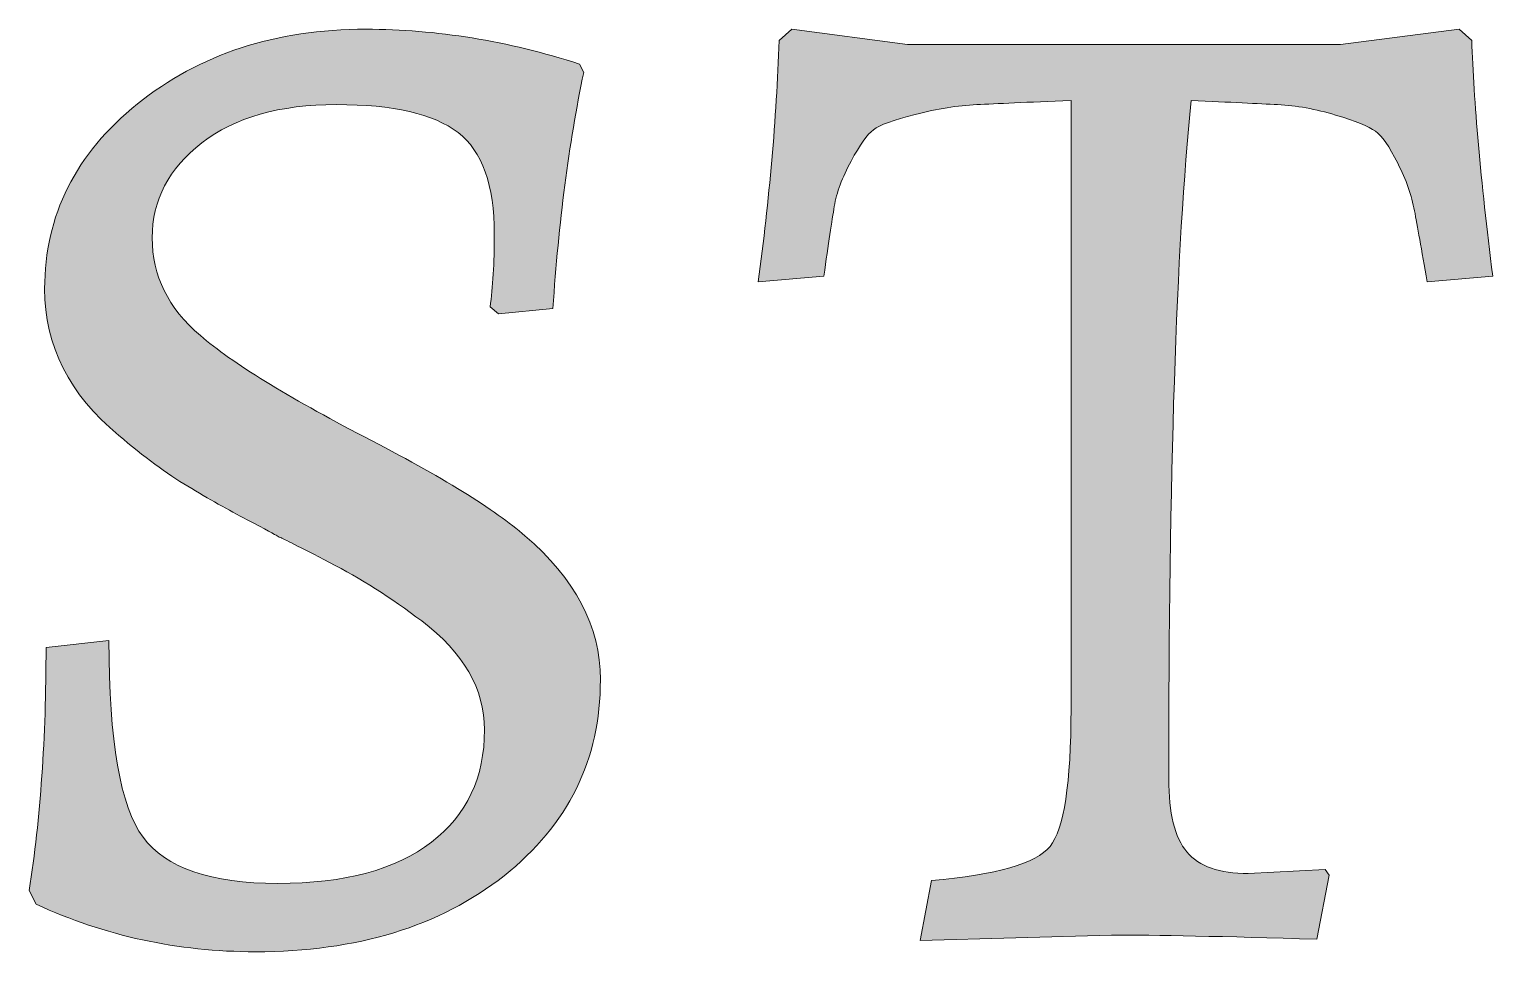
# Model space of a CAD drawing. Header units: inches. Extents: x 30.73 to 38.33, y -32.01 to -24.33.
# Drawn here: x 35.229 to 36.212, y -31.984 to -31.365 of the extents above; entities that cross this region are included whole.
import ezdxf

# ---------------------------------------------------------------- set-up
doc = ezdxf.new("R2010")
doc.units = ezdxf.units.IN
doc.header["$MEASUREMENT"] = 0
doc.layers.add('Layer 3', color=7, linetype='Continuous')

msp = doc.modelspace()

# ---------------------------------------------------------------- hatches: boundary and pattern name
at = {"layer": 'Layer 3', "true_color": 0xffffff}
h = msp.add_hatch(color=7, dxfattribs=at)
h.dxf.hatch_style = 2
edge = h.paths.add_edge_path()
edge.add_spline(control_points=[(35.38114, -31.98425), (35.35488, -31.98425), (35.32956, -31.9816), (35.30518, -31.97627), (35.28081, -31.97097), (35.25705, -31.96303), (35.23394, -31.95237), (35.23394, -31.95237), (35.22923, -31.94301), (35.22923, -31.94301), (35.23673, -31.89487), (35.2405, -31.8405), (35.2405, -31.77985), (35.2405, -31.77985), (35.28269, -31.77517), (35.28269, -31.77517), (35.28269, -31.84268), (35.29031, -31.88674), (35.30565, -31.90738), (35.32096, -31.92799), (35.35114, -31.93833), (35.39612, -31.93833), (35.44114, -31.93833), (35.47549, -31.92911), (35.49928, -31.91065), (35.52301, -31.89223), (35.5349, -31.86705), (35.5349, -31.83517), (35.5349, -31.80767), (35.52083, -31.78329), (35.49272, -31.76204), (35.47208, -31.74644), (35.45144, -31.73331), (35.43083, -31.72268), (35.41019, -31.71205), (35.39942, -31.70658), (35.39848, -31.70625), (35.39753, -31.70596), (35.39659, -31.70549), (35.39565, -31.70484), (35.39474, -31.70425), (35.38799, -31.70063), (35.37551, -31.69406), (35.363, -31.6875), (35.34973, -31.67999), (35.33565, -31.67157), (35.32158, -31.66312), (35.30612, -31.65173), (35.28925, -31.63733), (35.2561, -31.60984), (35.23956, -31.57704), (35.23956, -31.53888), (35.23956, -31.48952), (35.26032, -31.44812), (35.30191, -31.41465), (35.34346, -31.38124), (35.39456, -31.36451), (35.45521, -31.36451), (35.5027, -31.36451), (35.55051, -31.37231), (35.59864, -31.38795), (35.59864, -31.38795), (35.60147, -31.39357), (35.60147, -31.39357), (35.59145, -31.4417), (35.5846, -31.49452), (35.58083, -31.55202), (35.58083, -31.55202), (35.54426, -31.55578), (35.54426, -31.55578), (35.54426, -31.55578), (35.53864, -31.55108), (35.53864, -31.55108), (35.54052, -31.53794), (35.54146, -31.52172), (35.54146, -31.50232), (35.54146, -31.4692), (35.53334, -31.44638), (35.51709, -31.43387), (35.50081, -31.42139), (35.47363, -31.41512), (35.43551, -31.41512), (35.39739, -31.41512), (35.36721, -31.42374), (35.34504, -31.44091), (35.32285, -31.4581), (35.31175, -31.47936), (35.31175, -31.50467), (35.31175, -31.53), (35.32252, -31.55187), (35.3441, -31.5703), (35.36565, -31.58876), (35.40236, -31.61142), (35.45427, -31.63828), (35.50614, -31.66516), (35.54209, -31.68735), (35.56207, -31.70484), (35.59584, -31.7336), (35.61271, -31.76581), (35.61271, -31.80143), (35.61271, -31.85519), (35.59116, -31.89908), (35.54803, -31.93315), (35.5049, -31.96724), (35.44926, -31.98425), (35.38114, -31.98425)], knot_values=[0, 0, 0, 0, 1, 1, 1, 2, 2, 2, 3, 3, 3, 4, 4, 4, 5, 5, 5, 6, 6, 6, 7, 7, 7, 8, 8, 8, 9, 9, 9, 10, 10, 10, 11, 11, 11, 12, 12, 12, 13, 13, 13, 14, 14, 14, 15, 15, 15, 16, 16, 16, 17, 17, 17, 18, 18, 18, 19, 19, 19, 20, 20, 20, 21, 21, 21, 22, 22, 22, 23, 23, 23, 24, 24, 24, 25, 25, 25, 26, 26, 26, 27, 27, 27, 28, 28, 28, 29, 29, 29, 30, 30, 30, 31, 31, 31, 32, 32, 32, 33, 33, 33, 34, 34, 34, 35, 35, 35, 35], degree=3, periodic=1)
h = msp.add_hatch(color=7, dxfattribs=at)
h.dxf.hatch_style = 2
edge = h.paths.add_edge_path()
edge.add_spline(control_points=[(35.92869, -31.82113), (35.92869, -31.82113), (35.92869, -31.41232), (35.92869, -31.41232), (35.89928, -31.41359), (35.8782, -31.4145), (35.86539, -31.41512), (35.85256, -31.41577), (35.83881, -31.41795), (35.82415, -31.42169), (35.80943, -31.42546), (35.80007, -31.4289), (35.796, -31.43202), (35.79194, -31.43514), (35.78693, -31.44217), (35.78102, -31.4531), (35.77504, -31.46405), (35.77131, -31.47421), (35.76975, -31.48357), (35.76818, -31.49296), (35.76583, -31.50859), (35.76271, -31.53047), (35.76271, -31.53047), (35.71866, -31.53421), (35.71866, -31.53421), (35.72614, -31.47921), (35.73086, -31.42513), (35.73271, -31.37199), (35.73271, -31.37199), (35.74116, -31.36451), (35.74116, -31.36451), (35.74116, -31.36451), (35.81897, -31.37482), (35.81897, -31.37482), (35.81897, -31.37482), (36.10963, -31.37482), (36.10963, -31.37482), (36.10963, -31.37482), (36.18932, -31.36451), (36.18932, -31.36451), (36.18932, -31.36451), (36.19777, -31.37199), (36.19777, -31.37199), (36.19901, -31.41265), (36.20372, -31.46546), (36.21184, -31.53047), (36.21184, -31.53047), (36.16777, -31.53421), (36.16777, -31.53421), (36.164, -31.51233), (36.16121, -31.4964), (36.15932, -31.48639), (36.15746, -31.47639), (36.1537, -31.46576), (36.14808, -31.45451), (36.14245, -31.44327), (36.13745, -31.43608), (36.13306, -31.43296), (36.12871, -31.42984), (36.11978, -31.42625), (36.10636, -31.42216), (36.0929, -31.41809), (36.07995, -31.41577), (36.06744, -31.41512), (36.05493, -31.4145), (36.03556, -31.41359), (36.00933, -31.41232), (35.99932, -31.51233), (35.99431, -31.66424), (35.99431, -31.86799), (35.99431, -31.89113), (35.99838, -31.90753), (36.0065, -31.91722), (36.01463, -31.92691), (36.02837, -31.93176), (36.04774, -31.93176), (36.04774, -31.93176), (36.09932, -31.92894), (36.09932, -31.92894), (36.09932, -31.92894), (36.10212, -31.93271), (36.10212, -31.93271), (36.10212, -31.93271), (36.0937, -31.97583), (36.0937, -31.97583), (36.03117, -31.97395), (35.98524, -31.97301), (35.95586, -31.97301), (35.95586, -31.97301), (35.82742, -31.97674), (35.82742, -31.97674), (35.82742, -31.97674), (35.83492, -31.93644), (35.83492, -31.93644), (35.87867, -31.93271), (35.90523, -31.92505), (35.91462, -31.91348), (35.92398, -31.90191), (35.92869, -31.87115), (35.92869, -31.82113)], knot_values=[0, 0, 0, 0, 1, 1, 1, 2, 2, 2, 3, 3, 3, 4, 4, 4, 5, 5, 5, 6, 6, 6, 7, 7, 7, 8, 8, 8, 9, 9, 9, 10, 10, 10, 11, 11, 11, 12, 12, 12, 13, 13, 13, 14, 14, 14, 15, 15, 15, 16, 16, 16, 17, 17, 17, 18, 18, 18, 19, 19, 19, 20, 20, 20, 21, 21, 21, 22, 22, 22, 23, 23, 23, 24, 24, 24, 25, 25, 25, 26, 26, 26, 27, 27, 27, 28, 28, 28, 29, 29, 29, 30, 30, 30, 31, 31, 31, 32, 32, 32, 33, 33, 33, 33], degree=3, periodic=1)

# ---------------------------------------------------------------- linework, layer by layer
at = {"layer": 'Layer 3', "lineweight": 0}
for points, knots in [([(35.38114, -31.98425), (35.35488, -31.98425), (35.32956, -31.9816), (35.30518, -31.97627), (35.28081, -31.97097), (35.25705, -31.96303), (35.23394, -31.95237), (35.23394, -31.95237), (35.22923, -31.94301), (35.22923, -31.94301), (35.23673, -31.89487), (35.2405, -31.8405), (35.2405, -31.77985), (35.2405, -31.77985), (35.28269, -31.77517), (35.28269, -31.77517), (35.28269, -31.84268), (35.29031, -31.88674), (35.30565, -31.90738), (35.32096, -31.92799), (35.35114, -31.93833), (35.39612, -31.93833), (35.44114, -31.93833), (35.47549, -31.92911), (35.49928, -31.91065), (35.52301, -31.89223), (35.5349, -31.86705), (35.5349, -31.83517), (35.5349, -31.80767), (35.52083, -31.78329), (35.49272, -31.76204), (35.47208, -31.74644), (35.45144, -31.73331), (35.43083, -31.72268), (35.41019, -31.71205), (35.39942, -31.70658), (35.39848, -31.70625), (35.39753, -31.70596), (35.39659, -31.70549), (35.39565, -31.70484), (35.39474, -31.70425), (35.38799, -31.70063), (35.37551, -31.69406), (35.363, -31.6875), (35.34973, -31.67999), (35.33565, -31.67157), (35.32158, -31.66312), (35.30612, -31.65173), (35.28925, -31.63733), (35.2561, -31.60984), (35.23956, -31.57704), (35.23956, -31.53888), (35.23956, -31.48952), (35.26032, -31.44812), (35.30191, -31.41465), (35.34346, -31.38124), (35.39456, -31.36451), (35.45521, -31.36451), (35.5027, -31.36451), (35.55051, -31.37231), (35.59864, -31.38795), (35.59864, -31.38795), (35.60147, -31.39357), (35.60147, -31.39357), (35.59145, -31.4417), (35.5846, -31.49452), (35.58083, -31.55202), (35.58083, -31.55202), (35.54426, -31.55578), (35.54426, -31.55578), (35.54426, -31.55578), (35.53864, -31.55108), (35.53864, -31.55108), (35.54052, -31.53794), (35.54146, -31.52172), (35.54146, -31.50232), (35.54146, -31.4692), (35.53334, -31.44638), (35.51709, -31.43387), (35.50081, -31.42139), (35.47363, -31.41512), (35.43551, -31.41512), (35.39739, -31.41512), (35.36721, -31.42374), (35.34504, -31.44091), (35.32285, -31.4581), (35.31175, -31.47936), (35.31175, -31.50467), (35.31175, -31.53), (35.32252, -31.55187), (35.3441, -31.5703), (35.36565, -31.58876), (35.40236, -31.61142), (35.45427, -31.63828), (35.50614, -31.66516), (35.54209, -31.68735), (35.56207, -31.70484), (35.59584, -31.7336), (35.61271, -31.76581), (35.61271, -31.80143), (35.61271, -31.85519), (35.59116, -31.89908), (35.54803, -31.93315), (35.5049, -31.96724), (35.44926, -31.98425), (35.38114, -31.98425)], [0, 0, 0, 0, 1, 1, 1, 2, 2, 2, 3, 3, 3, 4, 4, 4, 5, 5, 5, 6, 6, 6, 7, 7, 7, 8, 8, 8, 9, 9, 9, 10, 10, 10, 11, 11, 11, 12, 12, 12, 13, 13, 13, 14, 14, 14, 15, 15, 15, 16, 16, 16, 17, 17, 17, 18, 18, 18, 19, 19, 19, 20, 20, 20, 21, 21, 21, 22, 22, 22, 23, 23, 23, 24, 24, 24, 25, 25, 25, 26, 26, 26, 27, 27, 27, 28, 28, 28, 29, 29, 29, 30, 30, 30, 31, 31, 31, 32, 32, 32, 33, 33, 33, 34, 34, 34, 35, 35, 35, 35]), ([(35.92869, -31.82113), (35.92869, -31.82113), (35.92869, -31.41232), (35.92869, -31.41232), (35.89928, -31.41359), (35.8782, -31.4145), (35.86539, -31.41512), (35.85256, -31.41577), (35.83881, -31.41795), (35.82415, -31.42169), (35.80943, -31.42546), (35.80007, -31.4289), (35.796, -31.43202), (35.79194, -31.43514), (35.78693, -31.44217), (35.78102, -31.4531), (35.77504, -31.46405), (35.77131, -31.47421), (35.76975, -31.48357), (35.76818, -31.49296), (35.76583, -31.50859), (35.76271, -31.53047), (35.76271, -31.53047), (35.71866, -31.53421), (35.71866, -31.53421), (35.72614, -31.47921), (35.73086, -31.42513), (35.73271, -31.37199), (35.73271, -31.37199), (35.74116, -31.36451), (35.74116, -31.36451), (35.74116, -31.36451), (35.81897, -31.37482), (35.81897, -31.37482), (35.81897, -31.37482), (36.10963, -31.37482), (36.10963, -31.37482), (36.10963, -31.37482), (36.18932, -31.36451), (36.18932, -31.36451), (36.18932, -31.36451), (36.19777, -31.37199), (36.19777, -31.37199), (36.19901, -31.41265), (36.20372, -31.46546), (36.21184, -31.53047), (36.21184, -31.53047), (36.16777, -31.53421), (36.16777, -31.53421), (36.164, -31.51233), (36.16121, -31.4964), (36.15932, -31.48639), (36.15746, -31.47639), (36.1537, -31.46576), (36.14808, -31.45451), (36.14245, -31.44327), (36.13745, -31.43608), (36.13306, -31.43296), (36.12871, -31.42984), (36.11978, -31.42625), (36.10636, -31.42216), (36.0929, -31.41809), (36.07995, -31.41577), (36.06744, -31.41512), (36.05493, -31.4145), (36.03556, -31.41359), (36.00933, -31.41232), (35.99932, -31.51233), (35.99431, -31.66424), (35.99431, -31.86799), (35.99431, -31.89113), (35.99838, -31.90753), (36.0065, -31.91722), (36.01463, -31.92691), (36.02837, -31.93176), (36.04774, -31.93176), (36.04774, -31.93176), (36.09932, -31.92894), (36.09932, -31.92894), (36.09932, -31.92894), (36.10212, -31.93271), (36.10212, -31.93271), (36.10212, -31.93271), (36.0937, -31.97583), (36.0937, -31.97583), (36.03117, -31.97395), (35.98524, -31.97301), (35.95586, -31.97301), (35.95586, -31.97301), (35.82742, -31.97674), (35.82742, -31.97674), (35.82742, -31.97674), (35.83492, -31.93644), (35.83492, -31.93644), (35.87867, -31.93271), (35.90523, -31.92505), (35.91462, -31.91348), (35.92398, -31.90191), (35.92869, -31.87115), (35.92869, -31.82113)], [0, 0, 0, 0, 1, 1, 1, 2, 2, 2, 3, 3, 3, 4, 4, 4, 5, 5, 5, 6, 6, 6, 7, 7, 7, 8, 8, 8, 9, 9, 9, 10, 10, 10, 11, 11, 11, 12, 12, 12, 13, 13, 13, 14, 14, 14, 15, 15, 15, 16, 16, 16, 17, 17, 17, 18, 18, 18, 19, 19, 19, 20, 20, 20, 21, 21, 21, 22, 22, 22, 23, 23, 23, 24, 24, 24, 25, 25, 25, 26, 26, 26, 27, 27, 27, 28, 28, 28, 29, 29, 29, 30, 30, 30, 31, 31, 31, 32, 32, 32, 33, 33, 33, 33])]:
    msp.add_open_spline(points, degree=3, knots=knots, dxfattribs=at)

doc.saveas('drawing.dxf')
